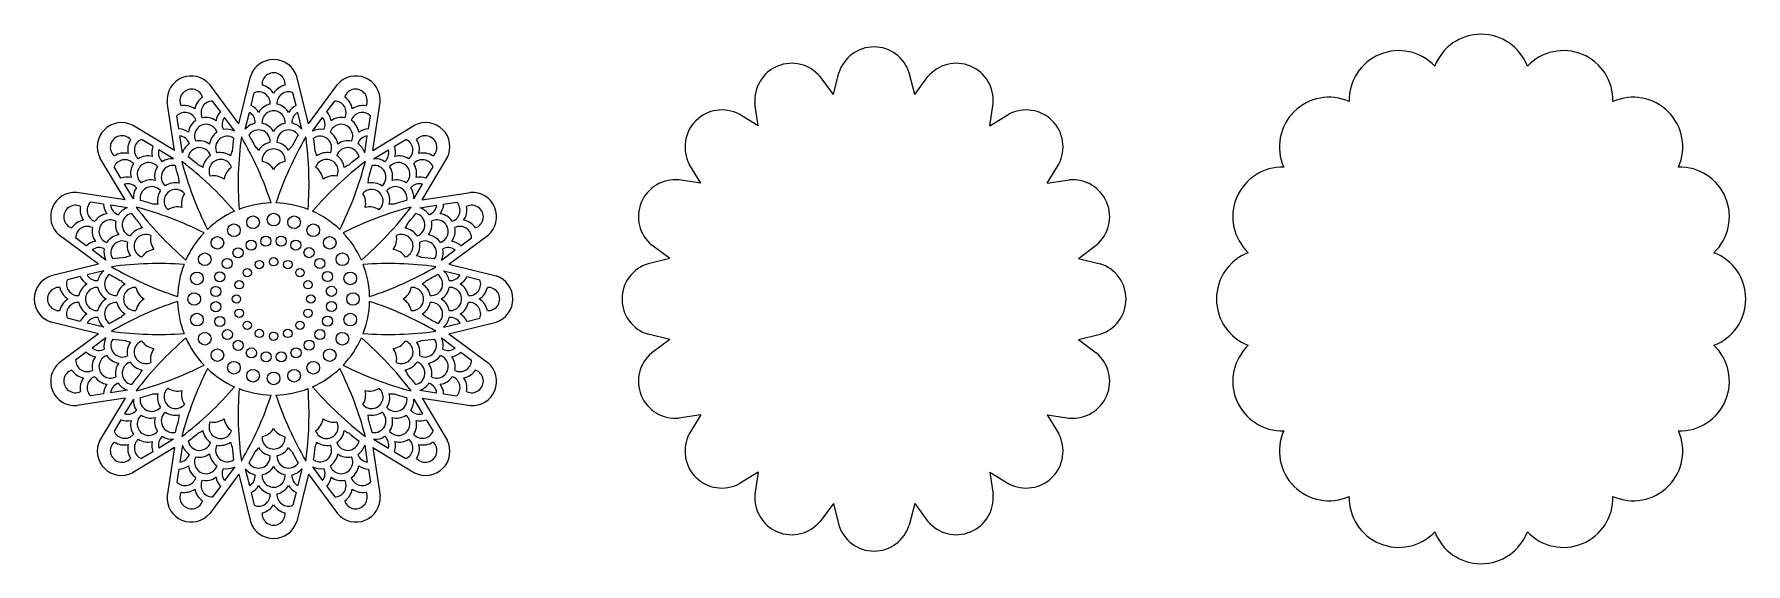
# Model space of a CAD drawing. Extents: x 164 to 570, y -156 to -31.
import ezdxf

# ---------------------------------------------------------------- set-up
doc = ezdxf.new("R2010")
doc.units = 0
doc.layers.get('0').update_dxf_attribs({"linetype": 'CONTINUOUS'})

msp = doc.modelspace()

# ---------------------------------------------------------------- linework, layer by layer
for p, q in [((353.877013, -45.049051), (355.149596, -39.910775)), ((373.145798, -45.049051), (371.873214, -39.910775)), ((212.911355, -51.96974), (206.034056, -42.645138)), ((212.911355, -51.96974), (215.696781, -40.723102)), ((215.8384, -47.638684), (216.593029, -44.591741)), ((226.499874, -47.638684), (225.745246, -44.591741)), ((229.426919, -51.96974), (226.641494, -40.723102)), ((229.426919, -51.96974), (236.304219, -42.645138)), ((353.877013, -45.049051), (350.734965, -40.7889)), ((373.145798, -45.049051), (376.287845, -40.7889)), ((197.652963, -58.289972), (195.922459, -46.833498)), ((208.549695, -49.088498), (206.686494, -46.562273)), ((233.788579, -49.088498), (235.65178, -46.562273)), ((244.685311, -58.289972), (246.415815, -46.833498)), ((336.074976, -52.422896), (335.284357, -47.188751)), ((390.947834, -52.422896), (391.738453, -47.188751)), ((197.652963, -58.289972), (187.730796, -52.306992)), ((198.699777, -53.168468), (198.230948, -50.064675)), ((211.962999, -53.716434), (209.544496, -50.4373)), ((214.455953, -53.220554), (215.435489, -49.265509)), ((227.882322, -53.220554), (226.902786, -49.265509)), ((230.375276, -53.716434), (232.793779, -50.4373)), ((243.638497, -53.168468), (244.107326, -50.064675)), ((244.685311, -58.289972), (254.607478, -52.306992)), ((336.074976, -52.422896), (331.541814, -49.689439)), ((390.947834, -52.422896), (395.480997, -49.689439)), ((192.520711, -57.297187), (189.832594, -55.676276)), ((199.558651, -58.854483), (198.950094, -54.825645)), ((242.779623, -58.854483), (243.38818, -54.825645)), ((249.817563, -57.297187), (252.50568, -55.676276)), ((185.974696, -69.96824), (179.991716, -60.046073)), ((197.445227, -60.266627), (193.955952, -58.162625)), ((244.893047, -60.266627), (248.382323, -58.162625)), ((256.363579, -69.96824), (262.346559, -60.046073)), ((184.981911, -64.835988), (183.360999, -62.147871)), ((257.356364, -64.835988), (258.977275, -62.147871)), ((322.449888, -66.047985), (319.71643, -61.514822)), ((404.572923, -66.047985), (407.306381, -61.514822)), ((185.974696, -69.96824), (174.518221, -68.237736)), ((187.951351, -69.760504), (185.847348, -66.271228)), ((254.386924, -69.760504), (256.490927, -66.271228)), ((256.363579, -69.96824), (267.820053, -68.237736)), ((322.449888, -66.047985), (317.215742, -65.257366)), ((404.572923, -66.047985), (409.807068, -65.257366)), ((180.853191, -71.015054), (177.749398, -70.546225)), ((186.539206, -71.873928), (182.510368, -71.265371)), ((255.799069, -71.873928), (259.827906, -71.265371)), ((261.485084, -71.015054), (264.588876, -70.546225)), ((179.654463, -85.226632), (170.329861, -78.349332)), ((176.773221, -80.864972), (174.246996, -79.001771)), ((262.683812, -85.226632), (272.008413, -78.349332)), ((265.565053, -80.864972), (268.091278, -79.001771)), ((315.076043, -83.850021), (310.815891, -80.707974)), ((411.946768, -83.850021), (416.20692, -80.707974)), ((181.401157, -84.278276), (178.122024, -81.859772)), ((260.937118, -84.278276), (264.216251, -81.859772)), ((315.076043, -83.850021), (309.937766, -85.122605)), ((411.946768, -83.850021), (417.085044, -85.122605)), ((179.654463, -85.226632), (168.407826, -88.012057)), ((175.323408, -88.153677), (172.276464, -88.908305)), ((180.905277, -86.771229), (176.950232, -87.750765)), ((261.432997, -86.771229), (265.388042, -87.750765)), ((262.683812, -85.226632), (273.930449, -88.012057)), ((267.014867, -88.153677), (270.06181, -88.908305)), ((179.654463, -101.742196), (168.407826, -98.956771)), ((175.323408, -98.815151), (172.276464, -98.060523)), ((180.905277, -100.197599), (176.950232, -99.218063)), ((261.432997, -100.197599), (265.388042, -99.218063)), ((262.683812, -101.742196), (273.930449, -98.956771)), ((267.014867, -98.815151), (270.06181, -98.060523)), ((179.654463, -101.742196), (170.329861, -108.619496)), ((181.401157, -102.690552), (178.122024, -105.109056)), ((260.937118, -102.690552), (264.216251, -105.109056)), ((262.683812, -101.742196), (272.008413, -108.619496)), ((315.076043, -103.118807), (309.937766, -101.846223)), ((315.076043, -103.118807), (310.815891, -106.260854)), ((411.946768, -103.118807), (417.085044, -101.846223)), ((411.946768, -103.118807), (416.20692, -106.260854)), ((176.773221, -106.103856), (174.246996, -107.967057)), ((265.565053, -106.103856), (268.091278, -107.967057)), ((185.974696, -117.000588), (174.518221, -118.731092)), ((180.853191, -115.953774), (177.749398, -116.422603)), ((185.974696, -117.000588), (179.991716, -126.922755)), ((186.539206, -115.0949), (182.510368, -115.703457)), ((187.951351, -117.208324), (185.847348, -120.6976)), ((254.386924, -117.208324), (256.490927, -120.6976)), ((255.799069, -115.0949), (259.827906, -115.703457)), ((256.363579, -117.000588), (262.346559, -126.922755)), ((256.363579, -117.000588), (267.820053, -118.731092)), ((261.485084, -115.953774), (264.588876, -116.422603)), ((322.449888, -120.920843), (317.215742, -121.711462)), ((322.449888, -120.920843), (319.71643, -125.454006)), ((404.572923, -120.920843), (407.306381, -125.454006)), ((404.572923, -120.920843), (409.807068, -121.711462)), ((184.981911, -122.13284), (183.360999, -124.820957)), ((257.356364, -122.13284), (258.977275, -124.820957)), ((197.652963, -128.678856), (187.730796, -134.661836)), ((192.520711, -129.671641), (189.832594, -131.292552)), ((197.445227, -126.702201), (193.955952, -128.806203)), ((197.652963, -128.678856), (195.922459, -140.13533)), ((199.558651, -128.114345), (198.950094, -132.143183)), ((242.779623, -128.114345), (243.38818, -132.143183)), ((244.685311, -128.678856), (246.415815, -140.13533)), ((244.685311, -128.678856), (254.607478, -134.661836)), ((244.893047, -126.702201), (248.382323, -128.806203)), ((249.817563, -129.671641), (252.50568, -131.292552)), ((198.699777, -133.80036), (198.230948, -136.904153)), ((211.962999, -133.252394), (209.544496, -136.531528)), ((214.455953, -133.748274), (215.435489, -137.703319)), ((227.882322, -133.748274), (226.902786, -137.703319)), ((230.375276, -133.252394), (232.793779, -136.531528)), ((243.638497, -133.80036), (244.107326, -136.904153)), ((212.911355, -134.999088), (206.034056, -144.32369)), ((208.549695, -137.88033), (206.686494, -140.406555)), ((212.911355, -134.999088), (215.696781, -146.245726)), ((229.426919, -134.999088), (226.641494, -146.245726)), ((229.426919, -134.999088), (236.304219, -144.32369)), ((233.788579, -137.88033), (235.65178, -140.406555)), ((336.074976, -134.545932), (331.541814, -137.279389)), ((336.074976, -134.545932), (335.284357, -139.780077)), ((390.947834, -134.545932), (391.738453, -139.780077)), ((390.947834, -134.545932), (395.480997, -137.279389)), ((215.8384, -139.330144), (216.593029, -142.377087)), ((226.499874, -139.330144), (225.745246, -142.377087)), ((353.877013, -141.919777), (350.734965, -146.179928)), ((353.877013, -141.919777), (355.149596, -147.058053)), ((373.145798, -141.919777), (371.873214, -147.058053)), ((373.145798, -141.919777), (376.287845, -146.179928))]:
    msp.add_line(p, q)
for centre, radius in [((211.757124, -77.182329), 1.5), ((216.297121, -75.301801), 1.5), ((221.169137, -74.660388), 1.5), ((226.041154, -75.301801), 1.5), ((230.58115, -77.182329), 1.5), ((207.858541, -80.173817), 1.5), ((215.855701, -80.722318), 1.2), ((219.339825, -79.781957), 1.2), ((222.948614, -79.775396), 1.2), ((226.436135, -80.703082), 1.2), ((234.479734, -80.173817), 1.5), ((204.867052, -84.072401), 1.5), ((210.186518, -85.088833), 1.2), ((212.733678, -82.532395), 1.2), ((217.792329, -85.332077), 1), ((221.169137, -84.660388), 1), ((224.545946, -85.332077), 1), ((229.564718, -82.501795), 1.2), ((232.121157, -85.048955), 1.2), ((237.471222, -84.072401), 1.5), ((202.986524, -88.612398), 1.5), ((208.387806, -88.217417), 1.2), ((213.0168, -90.107605), 1), ((214.929608, -87.244885), 1), ((227.408666, -87.244885), 1), ((229.321474, -90.107605), 1), ((233.931233, -88.170977), 1.2), ((239.35175, -88.612398), 1.5), ((202.345111, -93.484414), 1.5), ((207.46012, -91.704937), 1.2), ((212.345111, -93.484414), 1), ((229.993163, -93.484414), 1), ((234.871594, -91.655102), 1.2), ((239.993163, -93.484414), 1.5), ((202.986524, -98.35643), 1.5), ((207.466681, -95.313726), 1.2), ((213.0168, -96.861223), 1), ((229.321474, -96.861223), 1), ((234.878155, -95.263891), 1.2), ((239.35175, -98.35643), 1.5), ((204.867052, -102.896427), 1.5), ((208.407041, -98.797851), 1.2), ((210.217118, -101.919873), 1.2), ((214.929608, -99.723943), 1), ((217.792329, -101.636751), 1), ((221.169137, -102.30844), 1), ((224.545946, -101.636751), 1), ((227.408666, -99.723943), 1), ((232.151756, -101.879995), 1.2), ((233.950469, -98.751411), 1.2), ((237.471222, -102.896427), 1.5), ((207.858541, -106.795011), 1.5), ((212.773556, -104.467033), 1.2), ((215.90214, -106.265746), 1.2), ((226.482574, -106.24651), 1.2), ((229.604596, -104.436433), 1.2), ((234.479734, -106.795011), 1.5), ((211.757124, -109.786499), 1.5), ((219.38966, -107.193432), 1.2), ((222.99845, -107.186871), 1.2), ((230.58115, -109.786499), 1.5), ((216.297121, -111.667027), 1.5), ((221.169137, -112.30844), 1.5), ((226.041154, -111.667027), 1.5)]:
    msp.add_circle(centre, radius)
for centre, radius, start, end in [((507.424388, -42.49204), 11.751159, 20.910006, 159.089994), ((363.511405, -42.49204), 8.751159, 17.155298, 162.844702), ((487.910452, -46.373603), 11.751159, 43.410006, 181.589994), ((526.938325, -46.373603), 11.751159, 358.410006, 136.589994), ((221.169137, -42.49204), 5.751159, 17.913411, 162.086589), ((221.169137, -42.634215), 2.75, 356.384095, 183.615905), ((343.997469, -46.373603), 8.751159, 39.655298, 185.344702), ((383.025342, -46.373603), 8.751159, 354.655298, 140.344702), ((201.6552, -46.373603), 5.751159, 40.413411, 184.586589), ((201.709608, -46.504956), 2.75, 18.884095, 206.115905), ((217.619137, -47.143133), 2.75, 356.384095, 111.908807), ((217.589815, -46.908324), 4.184783, 31.205042, 78.493213), ((224.74846, -46.908324), 4.184783, 101.506787, 148.794958), ((224.719137, -47.143133), 2.75, 68.091193, 183.615905), ((240.683074, -46.373603), 5.751159, 355.413411, 139.586589), ((240.628666, -46.504956), 2.75, 333.884095, 161.115905), ((200.038376, -51.823465), 4.184783, 53.705042, 100.993213), ((206.652102, -49.08397), 4.184783, 124.006787, 171.294958), ((206.714869, -49.312127), 2.75, 90.591193, 206.115905), ((214.039815, -51.417242), 4.184783, 31.205042, 64.545649), ((221.19846, -51.417242), 4.184783, 101.506787, 148.794958), ((221.139815, -51.417242), 4.184783, 31.205042, 78.493213), ((228.29846, -51.417242), 4.184783, 115.454351, 148.794958), ((235.623405, -49.312127), 2.75, 333.884095, 89.408807), ((235.686172, -49.08397), 4.184783, 8.705042, 55.993213), ((242.299898, -51.823465), 4.184783, 79.006787, 126.294958), ((327.454352, -57.427361), 8.751159, 62.155298, 207.844702), ((399.568459, -57.427361), 8.751159, 332.155298, 117.844702), ((471.367335, -57.427361), 11.751159, 65.910006, 204.089994), ((543.481442, -57.427361), 11.751159, 335.910006, 114.089994), ((185.112084, -57.427361), 5.751159, 62.913411, 207.086589), ((200.155324, -52.029179), 2.75, 18.884095, 134.408807), ((205.097818, -54.608193), 4.184783, 124.006787, 171.294958), ((205.160585, -54.83635), 2.75, 18.884095, 206.115905), ((205.043637, -54.630636), 4.184783, 53.705042, 100.993213), ((211.657363, -51.891141), 4.184783, 137.954351, 171.294958), ((211.72013, -52.119298), 2.75, 142.292147, 206.115905), ((217.64846, -55.92616), 4.184783, 101.506787, 139.719183), ((214.069137, -51.652051), 2.75, 356.384095, 60.207853), ((221.169137, -51.652051), 2.75, 356.384095, 183.615905), ((217.589815, -55.92616), 4.184783, 31.205042, 78.493213), ((224.74846, -55.92616), 4.184783, 101.506787, 148.794958), ((228.269137, -51.652051), 2.75, 119.792147, 183.615905), ((224.689815, -55.92616), 4.184783, 40.280817, 78.493213), ((230.618145, -52.119298), 2.75, 333.884095, 37.707853), ((230.680912, -51.891141), 4.184783, 8.705042, 42.045649), ((237.177689, -54.83635), 2.75, 333.884095, 161.115905), ((237.294638, -54.630636), 4.184783, 79.006787, 126.294958), ((242.18295, -52.029179), 2.75, 45.591193, 161.115905), ((237.240456, -54.608193), 4.184783, 8.705042, 55.993213), ((257.226191, -57.427361), 5.751159, 332.913411, 117.086589), ((185.212617, -57.527893), 2.75, 41.384095, 228.615905), ((190.765831, -58.019181), 4.184783, 146.506787, 193.794958), ((190.911132, -58.205951), 2.75, 113.091193, 228.615905), ((198.484092, -57.347688), 4.184783, 53.705042, 87.045649), ((198.60104, -57.553403), 2.75, 18.884095, 82.707853), ((203.543534, -60.132417), 4.184783, 124.006787, 162.219183), ((203.489353, -60.154859), 4.184783, 53.705042, 100.993213), ((210.103079, -57.415364), 4.184783, 124.006787, 171.294958), ((210.165846, -57.643521), 2.75, 56.817133, 206.115905), ((210.048897, -57.437807), 4.184783, 62.780817, 100.993213), ((294.97171, -66.208771), 84.006565, 172.567587, 174.688476), ((294.97171, -66.208771), 82.206565, 172.202654, 184.21175), ((142.546514, -96.528027), 82.206565, 18.28825, 30.297346), ((217.619137, -56.16097), 2.75, 356.384095, 145.682867), ((142.546514, -96.528027), 84.006565, 27.811524, 29.932413), ((221.19846, -60.435078), 4.184783, 101.506787, 148.794958), ((299.791761, -96.528027), 82.206565, 149.702654, 161.71175), ((224.719137, -56.16097), 2.75, 34.317133, 183.615905), ((221.139815, -60.435078), 4.184783, 31.205042, 78.493213), ((299.791761, -96.528027), 84.006565, 150.067587, 152.188476), ((147.366564, -66.208771), 82.206565, 355.78825, 7.797346), ((232.289377, -57.437807), 4.184783, 79.006787, 117.219183), ((232.172429, -57.643521), 2.75, 333.884095, 123.182867), ((147.366564, -66.208771), 84.006565, 5.311524, 7.432413), ((232.235196, -57.415364), 4.184783, 8.705042, 55.993213), ((238.848922, -60.154859), 4.184783, 79.006787, 126.294958), ((243.737234, -57.553403), 2.75, 97.292147, 161.115905), ((238.79474, -60.132417), 4.184783, 17.780817, 55.993213), ((243.854182, -57.347688), 4.184783, 92.954351, 126.294958), ((251.427142, -58.205951), 2.75, 311.384095, 66.908807), ((257.125658, -57.527893), 2.75, 311.384095, 138.615905), ((251.572443, -58.019181), 4.184783, 346.205042, 33.493213), ((185.890674, -63.226409), 2.75, 41.384095, 156.908807), ((185.703904, -63.081108), 4.184783, 76.205042, 123.493213), ((191.40242, -63.759166), 4.184783, 76.205042, 123.493213), ((196.464347, -58.697239), 4.184783, 160.454351, 193.794958), ((196.609648, -58.884009), 2.75, 164.792147, 228.615905), ((197.100936, -64.437223), 4.184783, 85.280817, 123.493213), ((203.606301, -60.360574), 2.75, 18.884095, 168.182867), ((149.696045, -126.383921), 84.006565, 50.311524, 52.432413), ((208.548795, -62.939588), 4.184783, 124.006787, 171.294958), ((208.611562, -63.167745), 2.75, 18.884095, 206.115905), ((208.494613, -62.962031), 4.184783, 53.705042, 100.993213), ((215.108339, -60.222536), 4.184783, 154.670836, 171.294958), ((214.039815, -60.435078), 4.184783, 31.205042, 47.829164), ((221.169137, -60.669888), 2.75, 356.384095, 183.615905), ((217.589815, -64.943997), 4.184783, 31.205042, 78.493213), ((224.74846, -64.943997), 4.184783, 101.506787, 148.794958), ((228.29846, -60.435078), 4.184783, 132.170836, 148.794958), ((227.229935, -60.222536), 4.184783, 8.705042, 25.329164), ((233.726713, -63.167745), 2.75, 333.884095, 161.115905), ((233.843661, -62.962031), 4.184783, 79.006787, 126.294958), ((238.731973, -60.360574), 2.75, 11.817133, 161.115905), ((233.78948, -62.939588), 4.184783, 8.705042, 55.993213), ((292.642229, -126.383921), 84.006565, 127.567587, 129.688476), ((245.237338, -64.437223), 4.184783, 56.506787, 94.719183), ((245.728626, -58.884009), 2.75, 311.384095, 15.207853), ((245.873928, -58.697239), 4.184783, 346.205042, 19.545649), ((250.935854, -63.759166), 4.184783, 56.506787, 103.794958), ((256.4476, -63.226409), 2.75, 23.091193, 138.615905), ((256.63437, -63.081108), 4.184783, 56.506787, 103.794958), ((186.381962, -68.779624), 4.184783, 76.205042, 109.545649), ((191.443889, -63.717697), 4.184783, 146.506787, 193.794958), ((191.58919, -63.904467), 2.75, 41.384095, 228.615905), ((197.142405, -64.395755), 4.184783, 146.506787, 193.794958), ((197.287706, -64.582524), 2.75, 79.317133, 228.615905), ((278.915887, -40.041983), 84.006565, 195.067587, 197.188476), ((202.84092, -65.073812), 4.184783, 177.170836, 193.794958), ((278.915887, -40.041983), 82.206565, 194.702654, 206.71175), ((149.696045, -126.383921), 82.206565, 40.78825, 52.797346), ((201.935069, -65.679083), 4.184783, 53.705042, 70.329164), ((206.940329, -68.486254), 4.184783, 53.705042, 100.993213), ((213.554055, -65.746759), 4.184783, 124.006787, 171.294958), ((292.642229, -126.383921), 82.206565, 127.202654, 139.21175), ((228.784219, -65.746759), 4.184783, 8.705042, 55.993213), ((235.397945, -68.486254), 4.184783, 79.006787, 126.294958), ((163.422387, -40.041983), 82.206565, 333.28825, 345.297346), ((240.403206, -65.679083), 4.184783, 109.670836, 126.294958), ((239.497354, -65.073812), 4.184783, 346.205042, 2.829164), ((163.422387, -40.041983), 84.006565, 342.811524, 344.932413), ((245.050569, -64.582524), 2.75, 311.384095, 100.682867), ((250.749085, -63.904467), 2.75, 311.384095, 138.615905), ((245.19587, -64.395755), 4.184783, 346.205042, 33.493213), ((250.894386, -63.717697), 4.184783, 346.205042, 33.493213), ((255.956312, -68.779624), 4.184783, 70.454351, 103.794958), ((460.313578, -73.970477), 11.751159, 88.410006, 226.589994), ((554.535199, -73.970477), 11.751159, 313.410006, 91.589994), ((174.058327, -73.970477), 5.751159, 85.413411, 229.586589), ((186.568732, -68.924925), 2.75, 41.384095, 105.207853), ((192.121946, -69.416213), 4.184783, 146.506787, 184.719183), ((192.267247, -69.602982), 2.75, 41.384095, 190.682867), ((192.080478, -69.457681), 4.184783, 76.205042, 123.493213), ((197.820462, -70.09427), 4.184783, 146.506787, 193.794958), ((197.965763, -70.28104), 2.75, 41.384095, 228.615905), ((197.778994, -70.135739), 4.184783, 76.205042, 123.493213), ((203.518978, -70.772328), 4.184783, 146.506787, 193.794958), ((244.372511, -70.28104), 2.75, 311.384095, 138.615905), ((238.819297, -70.772328), 4.184783, 346.205042, 33.493213), ((244.559281, -70.135739), 4.184783, 56.506787, 103.794958), ((250.071027, -69.602982), 2.75, 349.317133, 138.615905), ((244.517812, -70.09427), 4.184783, 346.205042, 33.493213), ((250.257797, -69.457681), 4.184783, 56.506787, 103.794958), ((255.769543, -68.924925), 2.75, 74.792147, 138.615905), ((250.216328, -69.416213), 4.184783, 355.280817, 33.493213), ((268.279948, -73.970477), 5.751159, 310.413411, 94.586589), ((316.400595, -73.970477), 8.751159, 84.655298, 230.344702), ((410.622216, -73.970477), 8.751159, 309.655298, 95.344702), ((174.189679, -74.024885), 2.75, 63.884095, 251.115905), ((179.508188, -72.353653), 4.184783, 169.006787, 216.294958), ((179.713902, -72.470601), 2.75, 135.591193, 251.115905), ((185.032412, -70.799369), 4.184783, 182.954351, 216.294958), ((185.238126, -70.916317), 2.75, 187.292147, 251.115905), ((187.81714, -75.858811), 4.184783, 107.780817, 145.993213), ((254.068645, -22.011322), 82.206565, 217.202654, 229.21175), ((167.726707, -151.231164), 82.206565, 63.28825, 75.297346), ((167.726707, -151.231164), 84.006565, 72.811524, 74.932413), ((192.758535, -75.156197), 4.184783, 76.205042, 92.829164), ((198.457051, -75.834255), 4.184783, 76.205042, 123.493213), ((221.169137, -93.484414), 22.759718, 113.93086, 133.56914), ((221.169137, -93.484414), 22.759718, 91.43086, 111.06914), ((221.169137, -93.484414), 22.759718, 68.93086, 88.56914), ((221.169137, -93.484414), 22.759718, 46.43086, 66.06914), ((274.611568, -151.231164), 82.206565, 104.702654, 116.71175), ((188.26963, -22.011322), 82.206565, 310.78825, 322.797346), ((243.881223, -75.834255), 4.184783, 56.506787, 103.794958), ((249.579739, -75.156197), 4.184783, 87.170836, 103.794958), ((274.611568, -151.231164), 84.006565, 105.067587, 107.188476), ((254.521134, -75.858811), 4.184783, 34.006787, 72.219183), ((257.100149, -70.916317), 2.75, 288.884095, 352.707853), ((257.305863, -70.799369), 4.184783, 323.705042, 357.045649), ((262.624372, -72.470601), 2.75, 288.884095, 44.408807), ((262.830086, -72.353653), 4.184783, 323.705042, 10.993213), ((268.148596, -74.024885), 2.75, 288.884095, 116.115905), ((176.768693, -78.967379), 4.184783, 98.705042, 145.993213), ((176.99685, -79.030146), 2.75, 63.884095, 179.408807), ((182.315359, -77.358914), 4.184783, 169.006787, 216.294958), ((182.292917, -77.413095), 4.184783, 98.705042, 145.993213), ((182.521074, -77.475862), 2.75, 63.884095, 251.115905), ((187.839583, -75.80463), 4.184783, 169.006787, 216.294958), ((188.045297, -75.921578), 2.75, 101.817133, 251.115905), ((190.624311, -80.864071), 4.184783, 98.705042, 145.993213), ((254.068645, -22.011322), 84.006565, 217.567587, 219.688476), ((193.363806, -74.250345), 4.184783, 199.670836, 216.294958), ((248.974468, -74.250345), 4.184783, 323.705042, 340.329164), ((251.713963, -80.864071), 4.184783, 34.006787, 81.294958), ((188.26963, -22.011322), 84.006565, 320.311524, 322.432413), ((254.292977, -75.921578), 2.75, 288.884095, 78.182867), ((254.498692, -75.80463), 4.184783, 323.705042, 10.993213), ((259.817201, -77.475862), 2.75, 288.884095, 116.115905), ((260.045358, -77.413095), 4.184783, 34.006787, 81.294958), ((260.022915, -77.358914), 4.184783, 323.705042, 10.993213), ((265.341424, -79.030146), 2.75, 0.591193, 116.115905), ((265.569581, -78.967379), 4.184783, 34.006787, 81.294958), ((179.575864, -83.972639), 4.184783, 98.705042, 132.045649), ((185.100088, -82.418355), 4.184783, 98.705042, 145.993213), ((185.328245, -82.481123), 2.75, 63.884095, 213.182867), ((190.646754, -80.80989), 4.184783, 169.006787, 216.294958), ((190.852468, -80.926838), 2.75, 63.884095, 251.115905), ((196.170977, -79.255606), 4.184783, 169.006787, 216.294958), ((221.169137, -93.484414), 22.759718, 136.43086, 156.06914), ((221.169137, -93.484414), 22.759718, 23.93086, 43.56914), ((246.167297, -79.255606), 4.184783, 323.705042, 10.993213), ((251.485806, -80.926838), 2.75, 288.884095, 116.115905), ((251.691521, -80.80989), 4.184783, 323.705042, 10.993213), ((257.01003, -82.481123), 2.75, 326.817133, 116.115905), ((257.238187, -82.418355), 4.184783, 34.006787, 81.294958), ((262.76241, -83.972639), 4.184783, 47.954351, 81.294958), ((179.804021, -84.035407), 2.75, 63.884095, 127.707853), ((185.12253, -82.364174), 4.184783, 169.006787, 207.219183), ((193.893494, -167.286987), 82.206565, 85.78825, 97.797346), ((193.893494, -167.286987), 84.006565, 95.311524, 97.432413), ((187.907259, -87.423616), 4.184783, 98.705042, 115.329164), ((193.431482, -85.869332), 4.184783, 98.705042, 145.993213), ((248.444781, -167.286987), 82.206565, 82.202654, 94.21175), ((248.906792, -85.869332), 4.184783, 34.006787, 81.294958), ((254.431016, -87.423616), 4.184783, 64.670836, 81.294958), ((248.444781, -167.286987), 84.006565, 82.567587, 84.688476), ((257.215744, -82.364174), 4.184783, 332.780817, 10.993213), ((262.534253, -84.035407), 2.75, 52.292147, 116.115905), ((312.519031, -93.484414), 8.751159, 107.155298, 252.844702), ((414.503779, -93.484414), 8.751159, 287.155298, 72.844702), ((456.432014, -93.484414), 11.751159, 110.910006, 249.089994), ((558.416762, -93.484414), 11.751159, 290.910006, 69.089994), ((170.176763, -93.484414), 5.751159, 107.913411, 252.086589), ((174.827856, -89.934414), 2.75, 158.091193, 273.615905), ((179.101965, -86.355091), 4.184783, 205.454351, 238.794958), ((179.336775, -86.384414), 2.75, 209.792147, 273.615905), ((183.610883, -89.963737), 4.184783, 130.280817, 168.493213), ((183.845693, -89.934414), 2.75, 124.317133, 273.615905), ((224.212751, -14.861791), 84.006565, 240.067587, 242.188476), ((224.212751, -14.861791), 82.206565, 239.702654, 251.71175), ((188.119802, -86.355091), 4.184783, 222.170836, 238.794958), ((221.169137, -93.484414), 22.759718, 158.93086, 178.56914), ((221.169137, -93.484414), 22.759718, 1.43086, 21.06914), ((218.125524, -14.861791), 82.206565, 288.28825, 300.297346), ((254.218473, -86.355091), 4.184783, 301.205042, 317.829164), ((218.125524, -14.861791), 84.006565, 297.811524, 299.932413), ((258.492582, -89.934414), 2.75, 266.384095, 55.682867), ((258.727391, -89.963737), 4.184783, 11.506787, 49.719183), ((263.0015, -86.384414), 2.75, 266.384095, 330.207853), ((263.236309, -86.355091), 4.184783, 301.205042, 334.545649), ((267.510418, -89.934414), 2.75, 266.384095, 21.908807), ((272.161511, -93.484414), 5.751159, 287.913411, 72.086589), ((170.318938, -93.484414), 2.75, 86.384095, 273.615905), ((174.593047, -89.905091), 4.184783, 191.506787, 238.794958), ((179.101965, -93.513737), 4.184783, 121.205042, 168.493213), ((179.336775, -93.484414), 2.75, 86.384095, 273.615905), ((183.610883, -89.905091), 4.184783, 191.506787, 238.794958), ((188.119802, -93.513737), 4.184783, 121.205042, 168.493213), ((188.354611, -93.484414), 2.75, 86.384095, 273.615905), ((192.62872, -89.905091), 4.184783, 191.506787, 238.794958), ((249.709555, -89.905091), 4.184783, 301.205042, 348.493213), ((253.983663, -93.484414), 2.75, 266.384095, 93.615905), ((254.218473, -93.513737), 4.184783, 11.506787, 58.794958), ((258.727391, -89.905091), 4.184783, 301.205042, 348.493213), ((263.0015, -93.484414), 2.75, 266.384095, 93.615905), ((263.236309, -93.513737), 4.184783, 11.506787, 58.794958), ((267.745228, -89.905091), 4.184783, 301.205042, 348.493213), ((272.019336, -93.484414), 2.75, 266.384095, 93.615905), ((174.593047, -97.063737), 4.184783, 121.205042, 168.493213), ((174.827856, -97.034414), 2.75, 86.384095, 201.908807), ((179.101965, -93.455091), 4.184783, 191.506787, 238.794958), ((179.101965, -100.613737), 4.184783, 121.205042, 154.545649), ((183.610883, -97.063737), 4.184783, 121.205042, 168.493213), ((183.845693, -97.034414), 2.75, 86.384095, 235.682867), ((224.212751, -172.107037), 82.206565, 108.28825, 120.297346), ((188.119802, -93.455091), 4.184783, 191.506787, 238.794958), ((188.119802, -100.613737), 4.184783, 121.205042, 137.829164), ((192.62872, -97.063737), 4.184783, 121.205042, 168.493213), ((221.169137, -93.484414), 22.759718, 181.43086, 201.06914), ((221.169137, -93.484414), 22.759718, 338.93086, 358.56914), ((218.125524, -172.107037), 82.206565, 59.702654, 71.71175), ((249.709555, -97.063737), 4.184783, 11.506787, 58.794958), ((254.218473, -93.455091), 4.184783, 301.205042, 348.493213), ((254.218473, -100.613737), 4.184783, 42.170836, 58.794958), ((258.492582, -97.034414), 2.75, 304.317133, 93.615905), ((258.727391, -97.063737), 4.184783, 11.506787, 58.794958), ((263.236309, -93.455091), 4.184783, 301.205042, 348.493213), ((263.236309, -100.613737), 4.184783, 25.454351, 58.794958), ((267.510418, -97.034414), 2.75, 338.091193, 93.615905), ((267.745228, -97.063737), 4.184783, 11.506787, 58.794958), ((179.336775, -100.584414), 2.75, 86.384095, 150.207853), ((183.610883, -97.005091), 4.184783, 191.506787, 229.719183), ((224.212751, -172.107037), 84.006565, 117.811524, 119.932413), ((193.893494, -19.681841), 82.206565, 262.202654, 274.21175), ((248.444781, -19.681841), 82.206565, 265.78825, 277.797346), ((218.125524, -172.107037), 84.006565, 60.067587, 62.188476), ((258.727391, -97.005091), 4.184783, 310.280817, 348.493213), ((263.0015, -100.584414), 2.75, 29.792147, 93.615905), ((179.804021, -102.933421), 2.75, 232.292147, 296.115905), ((185.12253, -104.604654), 4.184783, 152.780817, 190.993213), ((185.328245, -104.487705), 2.75, 146.817133, 296.115905), ((193.893494, -19.681841), 84.006565, 262.567587, 264.688476), ((187.907259, -99.545212), 4.184783, 244.670836, 261.294958), ((190.646754, -106.158938), 4.184783, 143.705042, 190.993213), ((190.852468, -106.04199), 2.75, 108.884095, 296.115905), ((254.068645, -164.957506), 82.206565, 130.78825, 142.797346), ((193.431482, -101.099496), 4.184783, 214.006787, 261.294958), ((196.170977, -107.713222), 4.184783, 143.705042, 190.993213), ((221.169137, -93.484414), 22.759718, 203.93086, 223.56914), ((221.169137, -93.484414), 22.759718, 316.43086, 336.06914), ((188.26963, -164.957506), 82.206565, 37.202654, 49.21175), ((248.906792, -101.099496), 4.184783, 278.705042, 325.993213), ((246.167297, -107.713222), 4.184783, 349.006787, 36.294958), ((251.485806, -106.04199), 2.75, 243.884095, 71.115905), ((254.431016, -99.545212), 4.184783, 278.705042, 295.329164), ((251.691521, -106.158938), 4.184783, 349.006787, 36.294958), ((257.01003, -104.487705), 2.75, 243.884095, 33.182867), ((248.444781, -19.681841), 84.006565, 275.311524, 277.432413), ((257.215744, -104.604654), 4.184783, 349.006787, 27.219183), ((262.534253, -102.933421), 2.75, 243.884095, 307.707853), ((460.313578, -112.998351), 11.751159, 133.410006, 271.589994), ((554.535199, -112.998351), 11.751159, 268.410006, 46.589994), ((174.058327, -112.998351), 5.751159, 130.413411, 274.586589), ((176.99685, -107.938682), 2.75, 180.591193, 296.115905), ((179.575864, -102.996189), 4.184783, 227.954351, 261.294958), ((182.315359, -109.609914), 4.184783, 143.705042, 190.993213), ((182.521074, -109.492966), 2.75, 108.884095, 296.115905), ((185.100088, -104.550473), 4.184783, 214.006787, 261.294958), ((187.839583, -111.164199), 4.184783, 143.705042, 190.993213), ((188.045297, -111.04725), 2.75, 108.884095, 258.182867), ((190.624311, -106.104757), 4.184783, 214.006787, 261.294958), ((167.726707, -35.737664), 82.206565, 284.702654, 296.71175), ((274.611568, -35.737664), 82.206565, 243.28825, 255.297346), ((251.713963, -106.104757), 4.184783, 278.705042, 325.993213), ((254.292977, -111.04725), 2.75, 281.817133, 71.115905), ((257.238187, -104.550473), 4.184783, 278.705042, 325.993213), ((254.498692, -111.164199), 4.184783, 349.006787, 36.294958), ((259.817201, -109.492966), 2.75, 243.884095, 71.115905), ((262.76241, -102.996189), 4.184783, 278.705042, 312.045649), ((260.022915, -109.609914), 4.184783, 349.006787, 36.294958), ((265.341424, -107.938682), 2.75, 243.884095, 359.408807), ((268.279948, -112.998351), 5.751159, 265.413411, 49.586589), ((316.400595, -112.998351), 8.751159, 129.655298, 275.344702), ((410.622216, -112.998351), 8.751159, 264.655298, 50.344702), ((174.189679, -112.943943), 2.75, 108.884095, 296.115905), ((176.768693, -108.001449), 4.184783, 214.006787, 261.294958), ((179.508188, -114.615175), 4.184783, 143.705042, 190.993213), ((179.713902, -114.498227), 2.75, 108.884095, 224.408807), ((182.292917, -109.555733), 4.184783, 214.006787, 261.294958), ((185.238126, -116.052511), 2.75, 108.884095, 172.707853), ((187.81714, -111.110017), 4.184783, 214.006787, 252.219183), ((254.068645, -164.957506), 84.006565, 140.311524, 142.432413), ((193.363806, -112.718483), 4.184783, 143.705042, 160.329164), ((278.915887, -146.926845), 82.206565, 153.28825, 165.297346), ((221.169137, -93.484414), 22.759718, 226.43086, 246.06914), ((221.169137, -93.484414), 22.759718, 293.93086, 313.56914), ((163.422387, -146.926845), 82.206565, 14.702654, 26.71175), ((248.974468, -112.718483), 4.184783, 19.670836, 36.294958), ((188.26963, -164.957506), 84.006565, 37.567587, 39.688476), ((254.521134, -111.110017), 4.184783, 287.780817, 325.993213), ((257.100149, -116.052511), 2.75, 7.292147, 71.115905), ((260.045358, -109.555733), 4.184783, 278.705042, 325.993213), ((262.624372, -114.498227), 2.75, 315.591193, 71.115905), ((265.569581, -108.001449), 4.184783, 278.705042, 325.993213), ((262.830086, -114.615175), 4.184783, 349.006787, 36.294958), ((268.148596, -112.943943), 2.75, 243.884095, 71.115905), ((185.032412, -116.169459), 4.184783, 143.705042, 177.045649), ((192.121946, -117.552615), 4.184783, 175.280817, 213.493213), ((192.267247, -117.365846), 2.75, 169.317133, 318.615905), ((167.726707, -35.737664), 84.006565, 285.067587, 287.188476), ((192.758535, -111.812631), 4.184783, 267.170836, 283.794958), ((197.820462, -116.874558), 4.184783, 166.205042, 213.493213), ((197.965763, -116.687788), 2.75, 131.384095, 318.615905), ((198.457051, -111.134573), 4.184783, 236.506787, 283.794958), ((203.518978, -116.1965), 4.184783, 166.205042, 213.493213), ((149.696045, -60.584907), 82.206565, 307.202654, 319.21175), ((294.97171, -120.760057), 82.206565, 175.78825, 187.797346), ((221.169137, -93.484414), 22.759718, 248.93086, 268.56914), ((142.546514, -90.440801), 82.206565, 329.702654, 341.71175), ((221.169137, -93.484414), 22.759718, 271.43086, 291.06914), ((299.791761, -90.440801), 82.206565, 198.28825, 210.297346), ((147.366564, -120.760057), 82.206565, 352.202654, 4.21175), ((292.642229, -60.584907), 82.206565, 220.78825, 232.797346), ((244.372511, -116.687788), 2.75, 221.384095, 48.615905), ((238.819297, -116.1965), 4.184783, 326.506787, 13.794958), ((243.881223, -111.134573), 4.184783, 256.205042, 303.493213), ((244.517812, -116.874558), 4.184783, 326.506787, 13.794958), ((250.071027, -117.365846), 2.75, 221.384095, 10.682867), ((249.579739, -111.812631), 4.184783, 256.205042, 272.829164), ((274.611568, -35.737664), 84.006565, 252.811524, 254.932413), ((250.216328, -117.552615), 4.184783, 326.506787, 4.719183), ((257.305863, -116.169459), 4.184783, 2.954351, 36.294958), ((186.568732, -118.043903), 2.75, 254.792147, 318.615905), ((191.58919, -123.064361), 2.75, 131.384095, 318.615905), ((192.080478, -117.511147), 4.184783, 236.506787, 283.794958), ((197.142405, -122.573073), 4.184783, 166.205042, 213.493213), ((197.287706, -122.386304), 2.75, 131.384095, 280.682867), ((197.778994, -116.833089), 4.184783, 236.506787, 283.794958), ((202.84092, -121.895016), 4.184783, 166.205042, 182.829164), ((244.559281, -116.833089), 4.184783, 256.205042, 303.493213), ((239.497354, -121.895016), 4.184783, 357.170836, 13.794958), ((245.050569, -122.386304), 2.75, 259.317133, 48.615905), ((250.749085, -123.064361), 2.75, 221.384095, 48.615905), ((245.19587, -122.573073), 4.184783, 326.506787, 13.794958), ((250.257797, -117.511147), 4.184783, 256.205042, 303.493213), ((255.769543, -118.043903), 2.75, 221.384095, 285.207853), ((185.890674, -123.742419), 2.75, 203.091193, 318.615905), ((186.381962, -118.189204), 4.184783, 250.454351, 283.794958), ((191.443889, -123.251131), 4.184783, 166.205042, 213.493213), ((278.915887, -146.926845), 84.006565, 162.811524, 164.932413), ((149.696045, -60.584907), 84.006565, 307.567587, 309.688476), ((201.935069, -121.289745), 4.184783, 289.670836, 306.294958), ((208.548795, -124.02924), 4.184783, 188.705042, 235.993213), ((208.611562, -123.801083), 2.75, 153.884095, 341.115905), ((206.940329, -118.482574), 4.184783, 259.006787, 306.294958), ((213.554055, -121.222069), 4.184783, 188.705042, 235.993213), ((217.589815, -122.024831), 4.184783, 281.506787, 328.794958), ((224.74846, -122.024831), 4.184783, 211.205042, 258.493213), ((228.784219, -121.222069), 4.184783, 304.006787, 351.294958), ((233.726713, -123.801083), 2.75, 198.884095, 26.115905), ((235.397945, -118.482574), 4.184783, 233.705042, 280.993213), ((233.78948, -124.02924), 4.184783, 304.006787, 351.294958), ((240.403206, -121.289745), 4.184783, 233.705042, 250.329164), ((292.642229, -60.584907), 84.006565, 230.311524, 232.432413), ((163.422387, -146.926845), 84.006565, 15.067587, 17.188476), ((256.4476, -123.742419), 2.75, 221.384095, 336.908807), ((250.894386, -123.251131), 4.184783, 326.506787, 13.794958), ((255.956312, -118.189204), 4.184783, 256.205042, 289.545649), ((327.454352, -129.541467), 8.751159, 152.155298, 297.844702), ((399.568459, -129.541467), 8.751159, 242.155298, 27.844702), ((471.367335, -129.541467), 11.751159, 155.910006, 294.089994), ((543.481442, -129.541467), 11.751159, 245.910006, 24.089994), ((185.112084, -129.541467), 5.751159, 152.913411, 297.086589), ((185.212617, -129.440935), 2.75, 131.384095, 318.615905), ((185.703904, -123.88772), 4.184783, 236.506787, 283.794958), ((190.765831, -128.949647), 4.184783, 166.205042, 213.493213), ((190.911132, -128.762877), 2.75, 131.384095, 246.908807), ((191.40242, -123.209662), 4.184783, 236.506787, 283.794958), ((196.464347, -128.271589), 4.184783, 166.205042, 199.545649), ((196.609648, -128.08482), 2.75, 131.384095, 195.207853), ((197.100936, -122.531605), 4.184783, 236.506787, 274.719183), ((203.543534, -126.836411), 4.184783, 197.780817, 235.993213), ((203.606301, -126.608254), 2.75, 191.817133, 341.115905), ((210.165846, -129.325307), 2.75, 153.884095, 303.182867), ((208.494613, -124.006797), 4.184783, 259.006787, 306.294958), ((215.108339, -126.746292), 4.184783, 188.705042, 205.329164), ((294.97171, -120.760057), 84.006565, 185.311524, 187.432413), ((142.546514, -90.440801), 84.006565, 330.067587, 332.188476), ((214.039815, -126.53375), 4.184783, 312.170836, 328.794958), ((221.19846, -126.53375), 4.184783, 211.205042, 258.493213), ((221.169137, -126.29894), 2.75, 176.384095, 3.615905), ((221.139815, -126.53375), 4.184783, 281.506787, 328.794958), ((228.29846, -126.53375), 4.184783, 211.205042, 227.829164), ((299.791761, -90.440801), 84.006565, 207.811524, 209.932413), ((232.172429, -129.325307), 2.75, 236.817133, 26.115905), ((147.366564, -120.760057), 84.006565, 352.567587, 354.688476), ((227.229935, -126.746292), 4.184783, 334.670836, 351.294958), ((233.843661, -124.006797), 4.184783, 233.705042, 280.993213), ((238.731973, -126.608254), 2.75, 198.884095, 348.182867), ((238.79474, -126.836411), 4.184783, 304.006787, 342.219183), ((245.237338, -122.531605), 4.184783, 265.280817, 303.493213), ((245.728626, -128.08482), 2.75, 344.792147, 48.615905), ((245.873928, -128.271589), 4.184783, 340.454351, 13.794958), ((250.935854, -123.209662), 4.184783, 256.205042, 303.493213), ((251.427142, -128.762877), 2.75, 293.091193, 48.615905), ((257.226191, -129.541467), 5.751159, 242.913411, 27.086589), ((257.125658, -129.440935), 2.75, 221.384095, 48.615905), ((251.572443, -128.949647), 4.184783, 326.506787, 13.794958), ((256.63437, -123.88772), 4.184783, 256.205042, 303.493213), ((198.484092, -129.62114), 4.184783, 272.954351, 306.294958), ((198.60104, -129.415425), 2.75, 277.292147, 341.115905), ((205.097818, -132.360635), 4.184783, 188.705042, 235.993213), ((205.160585, -132.132478), 2.75, 153.884095, 341.115905), ((203.489353, -126.813969), 4.184783, 259.006787, 306.294958), ((210.103079, -129.553464), 4.184783, 188.705042, 235.993213), ((211.72013, -134.84953), 2.75, 153.884095, 217.707853), ((210.048897, -129.531021), 4.184783, 259.006787, 297.219183), ((217.64846, -131.042668), 4.184783, 220.280817, 258.493213), ((217.619137, -130.807858), 2.75, 214.317133, 3.615905), ((217.589815, -131.042668), 4.184783, 281.506787, 328.794958), ((224.74846, -131.042668), 4.184783, 211.205042, 258.493213), ((224.719137, -130.807858), 2.75, 176.384095, 325.682867), ((224.689815, -131.042668), 4.184783, 281.506787, 319.719183), ((232.289377, -129.531021), 4.184783, 242.780817, 280.993213), ((230.618145, -134.84953), 2.75, 322.292147, 26.115905), ((237.177689, -132.132478), 2.75, 198.884095, 26.115905), ((232.235196, -129.553464), 4.184783, 304.006787, 351.294958), ((238.848922, -126.813969), 4.184783, 233.705042, 280.993213), ((237.240456, -132.360635), 4.184783, 304.006787, 351.294958), ((243.737234, -129.415425), 2.75, 198.884095, 262.707853), ((243.854182, -129.62114), 4.184783, 233.705042, 267.045649), ((200.155324, -134.939649), 2.75, 225.591193, 341.115905), ((206.714869, -137.656701), 2.75, 153.884095, 269.408807), ((205.043637, -132.338192), 4.184783, 259.006787, 306.294958), ((211.657363, -135.077687), 4.184783, 188.705042, 222.045649), ((214.069137, -135.316777), 2.75, 299.792147, 3.615905), ((214.039815, -135.551586), 4.184783, 295.454351, 328.794958), ((221.19846, -135.551586), 4.184783, 211.205042, 258.493213), ((221.169137, -135.316777), 2.75, 176.384095, 3.615905), ((221.139815, -135.551586), 4.184783, 281.506787, 328.794958), ((228.29846, -135.551586), 4.184783, 211.205042, 244.545649), ((228.269137, -135.316777), 2.75, 176.384095, 240.207853), ((230.680912, -135.077687), 4.184783, 317.954351, 351.294958), ((237.294638, -132.338192), 4.184783, 233.705042, 280.993213), ((235.623405, -137.656701), 2.75, 270.591193, 26.115905), ((242.18295, -134.939649), 2.75, 198.884095, 314.408807), ((201.6552, -140.595225), 5.751159, 175.413411, 319.586589), ((201.709608, -140.463872), 2.75, 153.884095, 341.115905), ((200.038376, -135.145363), 4.184783, 259.006787, 306.294958), ((206.652102, -137.884858), 4.184783, 188.705042, 235.993213), ((217.619137, -139.825695), 2.75, 248.091193, 3.615905), ((224.719137, -139.825695), 2.75, 176.384095, 291.908807), ((240.683074, -140.595225), 5.751159, 220.413411, 4.586589), ((235.686172, -137.884858), 4.184783, 304.006787, 351.294958), ((240.628666, -140.463872), 2.75, 198.884095, 26.115905), ((242.299898, -135.145363), 4.184783, 233.705042, 280.993213), ((343.997469, -140.595225), 8.751159, 174.655298, 320.344702), ((383.025342, -140.595225), 8.751159, 219.655298, 5.344702), ((487.910452, -140.595225), 11.751159, 178.410006, 316.589994), ((526.938325, -140.595225), 11.751159, 223.410006, 1.589994), ((221.169137, -144.334613), 2.75, 176.384095, 3.615905), ((217.589815, -140.060504), 4.184783, 281.506787, 328.794958), ((224.74846, -140.060504), 4.184783, 211.205042, 258.493213), ((221.169137, -144.476788), 5.751159, 197.913411, 342.086589), ((363.511405, -144.476788), 8.751159, 197.155298, 342.844702), ((507.424388, -144.476788), 11.751159, 200.910006, 339.089994)]:
    msp.add_arc(centre, radius, start, end)

doc.saveas('drawing.dxf')
